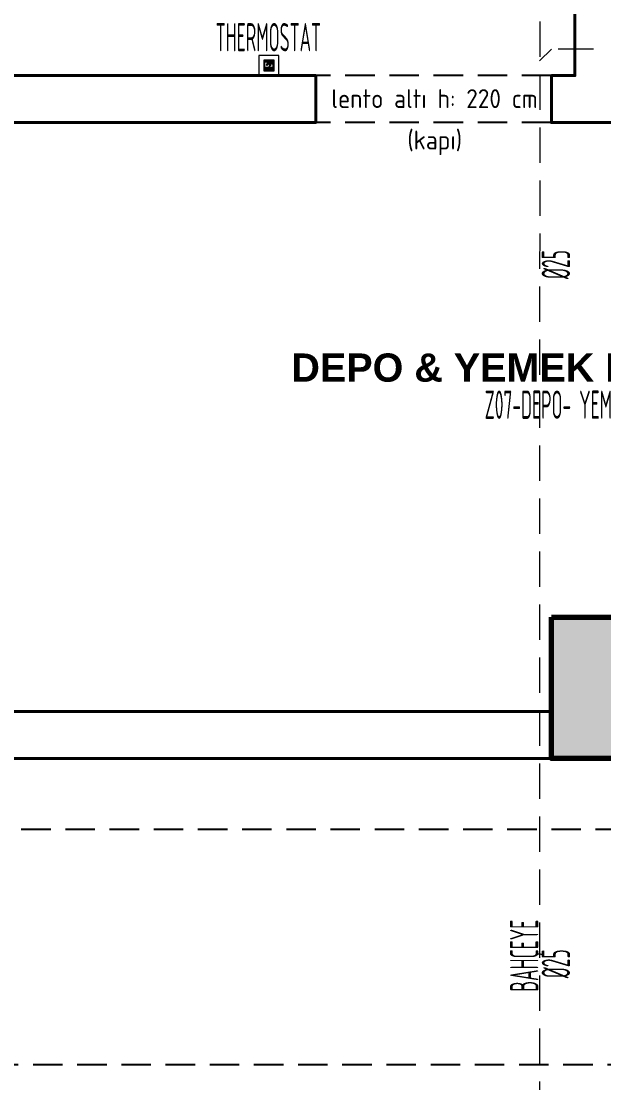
# Model space of a CAD drawing. Header units: centimetres. Extents: x 31 to 22766, y 238 to 3306.
# Drawn here: x 1532 to 1779.2, y 664.4 to 1115.1 of the extents above; entities that cross this region are included whole.
import ezdxf
from ezdxf.xclip import XClip

# ---------------------------------------------------------------- set-up
doc = ezdxf.new("R2010")
doc.units = ezdxf.units.CM
doc.header["$XCLIPFRAME"] = 0
for name, pattern in [('ACAD_ISO07W100', [3, 0, -3]), ('DASHED', [0.75, 0.5, -0.25]), ('HIDDEN', [0.375, 0.25, -0.125]), ('HIDDEN2', [0.1875, 0.125, -0.0625])]:
    doc.linetypes.add(name, pattern=pattern)
for name, color, linetype, lineweight in [('00_BORDA_BETONARME', 5, 'Continuous', 70), ('00_BORDA_DUVAR', 8, 'Continuous', 40), ('00_BORDA_SIVA', 5, 'Continuous', 25), ('00_BORDA_TARAMA', 5, 'Continuous', 9), ('elektr.k anahtar-priz', 4, 'Continuous', 0), ('Elektrik Anahtar Priz.', 4, 'Continuous', 0), ('M-HVAC-VRF DRENAJ HATTI', 6, 'DASHED', 5), ('MAHAL ADI', 8, 'Continuous', 0), ('YAZI1', 8, 'Continuous', 5)]:
    doc.layers.add(name, color=color, linetype=linetype, lineweight=lineweight)
for name, color, linetype in [('izdüşüm', 8, 'ACAD_ISO07W100'), ('M-CİHAZ', 7, 'Continuous'), ('M-ST-YAĞMUR SUYU', 6, 'RAINWATER')]:
    doc.layers.add(name, color=color, linetype=linetype)
doc.styles.add('240402_MXM-MLT-DD-MG-E-108-200-SUPERPOZE$0$Standard', font='geniso.shx')
doc.styles.get("Standard").update_dxf_attribs({"font": 'GENISO.shx'})
doc.styles.add('style1', font='GENISO.shx', dxfattribs={"height": 80})
doc.styles.add('YAZI', font='geniso.shx')
doc.linetypes.add('RAINWATER', pattern='A,6,-0.4,[") )",Standard,S=1,R=0,X=-0.1,Y=-0.5],-1.1', length=7.5)

# ---------------------------------------------------------------- blocks, each defined once
blk = doc.blocks.new('BETONARME PLANI')
at = {"layer": '00_BORDA_TARAMA'}
h = blk.add_hatch(dxfattribs=at)
h.set_pattern_fill('ANSI36', color=256)
h.set_pattern_definition([(45, (25862.2684, -18283.2323), (1.68379802, 6.1739261), [7.9375, -1.5875, 0, -1.5875])])
h.paths.add_polyline_path([(37985.64, 1232.62), (37985.64, 1202.62), (37925.64, 1202.62), (37925.64, 1232.62)])
h.paths.add_polyline_path([(37955.64, 902.62), (37985.64, 902.62), (37985.64, 842.62), (37955.64, 842.62)])
h.paths.add_polyline_path([(37985.64, 1792.62), (37985.64, 1762.62), (37925.64, 1762.62), (37925.64, 1792.62)])
h.paths.add_polyline_path([(37090.64, 842.62), (37130.64, 842.62), (37130.64, 882.62), (37090.64, 882.62)])
h.paths.add_polyline_path([(37985.64, 352.62), (37985.64, 322.62), (37925.64, 322.62), (37925.64, 352.62)])
h.paths.add_polyline_path([(37090.64, 1272.62), (37130.64, 1272.62), (37130.64, 1312.62), (37090.64, 1312.62)])
h.paths.add_polyline_path([(37555.64, 1302.62), (37585.64, 1302.62), (37585.64, 1202.62), (37555.64, 1202.62)])
h.paths.add_polyline_path([(37100.64, 382.62), (37130.64, 382.62), (37130.64, 322.62), (37100.64, 322.62)])
h.paths.add_polyline_path([(37130.64, 1752.62), (37130.64, 1792.62), (37100.64, 1792.62), (37100.64, 1752.62)])
h.paths.add_polyline_path([(37585.64, 352.62), (37585.64, 322.62), (37525.64, 322.62), (37525.64, 352.62)])
h.paths.add_polyline_path([(37585.64, 842.62), (37560.64, 842.62), (37560.64, 992.62), (37585.64, 992.62)])
h.paths.add_polyline_path([(36035.64, 382.62), (36065.64, 382.62), (36065.64, 322.62), (36035.64, 322.62)])
h.paths.add_polyline_path([(36645.64, 1792.62), (36675.64, 1792.62), (36675.64, 1732.62), (36645.64, 1732.62)])
h.paths.add_polyline_path([(35505.64, 382.62), (35535.64, 382.62), (35535.64, 322.62), (35505.64, 322.62)])
h.paths.add_polyline_path([(36065.64, 1792.62), (36065.64, 1767.62), (35915.64, 1767.62), (35915.64, 1792.62)])
h.paths.add_polyline_path([(37585.64, 1792.62), (37585.64, 1762.62), (37525.64, 1762.62), (37525.64, 1792.62)])
h.paths.add_polyline_path([(36645.64, 382.62), (36675.64, 382.62), (36675.64, 322.62), (36645.64, 322.62)])
h.paths.add_polyline_path([(36645.64, 902.62), (36675.64, 902.62), (36675.64, 842.62), (36645.64, 842.62)])
h.paths.add_polyline_path([(36065.64, 1297.62), (36065.64, 1272.62), (35915.64, 1272.62), (35915.64, 1297.62)])
h.paths.add_polyline_path([(35565.64, 1302.62), (35565.64, 1272.62), (35505.64, 1272.62), (35505.64, 1302.62)])
h.paths.add_polyline_path([(36035.64, 902.62), (36065.64, 902.62), (36065.64, 842.62), (36035.64, 842.62)])
h.paths.add_polyline_path([(35505.64, 902.62), (35535.64, 902.62), (35535.64, 842.62), (35505.64, 842.62)])
h.paths.add_polyline_path([(34925.64, 352.62), (34925.64, 322.62), (34865.64, 322.62), (34865.64, 352.62)])
h.paths.add_polyline_path([(34865.64, 992.62), (34890.64, 992.62), (34890.64, 842.62), (34865.64, 842.62)])
h.paths.add_polyline_path([(34925.64, 1792.62), (34925.64, 1762.62), (34865.64, 1762.62), (34865.64, 1792.62)])
h.paths.add_polyline_path([(34925.64, 1302.62), (34925.64, 1272.62), (34865.64, 1272.62), (34865.64, 1302.62)])
h.paths.add_polyline_path([(36645.64, 1332.62), (36675.64, 1332.62), (36675.64, 1272.62), (36645.64, 1272.62)])
h.paths.add_polyline_path([(35505.64, 1762.62), (35505.64, 1792.62), (35565.64, 1792.62), (35565.64, 1762.62)])
at = {"layer": '00_BORDA_BETONARME', "lineweight": 70, "ltscale": 3}
blk.add_lwpolyline([(36035.64, 382.62), (36065.64, 382.62), (36065.64, 322.62), (36035.64, 322.62)], close=True, dxfattribs=at)
blk = doc.blocks.new('DUVAR PLANI')
at = {"layer": '00_BORDA_DUVAR', "lineweight": 40, "extrusion": (1.81127e-16, 0, -1)}
for points in [[(-36065.64, 5842.62), (-36065.64, 5612.62), (-36075.64, 5612.62), (-36075.64, 5592.62), (-36035.64, 5592.62), (-36035.64, 5612.62), (-36045.64, 5612.62), (-36045.64, 5842.62)], [(-36035.64, 5322.62), (-35740.64, 5322.62), (-35740.64, 5342.62), (-35780.64, 5342.62), (-35780.64, 5592.62), (-35505.64, 5592.62), (-35505.64, 5632.62), (-35525.64, 5632.62), (-35525.64, 5612.62)], [(-35525.64, 5612.62), (-35935.64, 5612.62), (-35935.64, 5592.62), (-35800.64, 5592.62), (-35800.64, 5342.62), (-36035.64, 5342.62)]]:
    blk.add_lwpolyline(points, dxfattribs=at)
at = {"layer": '00_BORDA_SIVA', "color": 251, "linetype": 'HIDDEN', "ltscale": 50}
for p, q in [((36035.64, 5612.62), (35935.64, 5612.62)), ((36035.64, 5592.62), (35935.64, 5592.62))]:
    blk.add_line(p, q, dxfattribs=at)
blk.add_blockref('BETONARME PLANI', (0, 5000))
blk = doc.blocks.new('termostat')
at = {"layer": 'elektr.k anahtar-priz', "lineweight": 5}
for p, q in [((42956.65, 2726.3, -297.18), (42956.65, 2726.15, -297.18)), ((42956.68, 2726.11, -297.18), (42956.69, 2726.11, -297.18)), ((42956.71, 2726.15, -297.18), (42956.71, 2726.3, -297.18)), ((42956.74, 2726.34, -297.18), (42956.79, 2726.34, -297.18)), ((42956.82, 2726.3, -297.18), (42956.82, 2726.15, -297.18)), ((42956.85, 2726.11, -297.18), (42956.86, 2726.11, -297.18)), ((42956.88, 2726.15, -297.18), (42956.88, 2726.3, -297.18)), ((42956.91, 2726.34, -297.18), (42956.97, 2726.34, -297.18)), ((42956.99, 2726.3, -297.18), (42956.99, 2726.15, -297.18)), ((42957.02, 2726.11, -297.18), (42957.03, 2726.11, -297.18)), ((42957.05, 2726.15, -297.18), (42957.05, 2726.3, -297.18)), ((42957.08, 2726.34, -297.18), (42957.14, 2726.34, -297.18)), ((42957.16, 2726.3, -297.18), (42957.16, 2726.15, -297.18)), ((42957.19, 2726.11, -297.18), (42957.2, 2726.11, -297.18)), ((42957.23, 2726.15, -297.18), (42957.23, 2726.3, -297.18)), ((42957.25, 2726.34, -297.18), (42957.31, 2726.34, -297.18)), ((42957.33, 2726.3, -297.18), (42957.33, 2726.15, -297.18)), ((42957.36, 2726.11, -297.18), (42957.37, 2726.11, -297.18)), ((42957.4, 2726.15, -297.18), (42957.4, 2726.3, -297.18)), ((42957.42, 2726.34, -297.18), (42957.48, 2726.34, -297.18)), ((42957.5, 2726.3, -297.18), (42957.5, 2726.15, -297.18)), ((42957.53, 2726.11, -297.18), (42957.54, 2726.11, -297.18)), ((42957.57, 2726.15, -297.18), (42957.57, 2726.3, -297.18)), ((42957.59, 2726.34, -297.18), (42957.65, 2726.34, -297.18)), ((42957.68, 2726.3, -297.18), (42957.68, 2726.15, -297.18)), ((42957.7, 2726.11, -297.18), (42957.71, 2726.11, -297.18)), ((42957.74, 2726.15, -297.18), (42957.74, 2726.3, -297.18)), ((42957.76, 2726.34, -297.18), (42957.82, 2726.34, -297.18)), ((42957.85, 2726.3, -297.18), (42957.85, 2726.15, -297.18)), ((42957.87, 2726.11, -297.18), (42957.88, 2726.11, -297.18)), ((42957.91, 2726.15, -297.18), (42957.91, 2726.3, -297.18)), ((42957.93, 2726.34, -297.18), (42957.99, 2726.34, -297.18)), ((42958.02, 2726.3, -297.18), (42958.02, 2726.15, -297.18)), ((42958.04, 2726.11, -297.18), (42958.05, 2726.11, -297.18)), ((42958.08, 2726.15, -297.18), (42958.08, 2726.3, -297.18)), ((42958.11, 2726.34, -297.18), (42958.16, 2726.34, -297.18)), ((42958.19, 2726.3, -297.18), (42958.19, 2726.15, -297.18)), ((42958.21, 2726.11, -297.18), (42958.22, 2726.11, -297.18)), ((42958.25, 2726.15, -297.18), (42958.25, 2726.3, -297.18)), ((42958.28, 2726.34, -297.18), (42958.33, 2726.34, -297.18)), ((42958.36, 2726.3, -297.18), (42958.36, 2726.15, -297.18)), ((42958.39, 2726.11, -297.18), (42958.39, 2726.11, -297.18)), ((42958.42, 2726.15, -297.18), (42958.42, 2726.3, -297.18)), ((42958.45, 2726.34, -297.18), (42958.5, 2726.34, -297.18)), ((42958.53, 2726.3, -297.18), (42958.53, 2726.15, -297.18)), ((42958.56, 2726.11, -297.18), (42958.57, 2726.11, -297.18)), ((42958.59, 2726.15, -297.18), (42958.59, 2726.3, -297.18)), ((42958.62, 2726.34, -297.18), (42958.67, 2726.34, -297.18)), ((42958.7, 2726.3, -297.18), (42958.7, 2726.15, -297.18)), ((42958.73, 2726.11, -297.18), (42958.74, 2726.11, -297.18)), ((42958.76, 2726.15, -297.18), (42958.76, 2726.3, -297.18)), ((42958.79, 2726.34, -297.18), (42958.84, 2726.34, -297.18)), ((42958.87, 2726.3, -297.18), (42958.87, 2726.15, -297.18)), ((42958.9, 2726.11, -297.18), (42958.91, 2726.11, -297.18)), ((42958.93, 2726.15, -297.18), (42958.93, 2726.3, -297.18)), ((42958.96, 2726.34, -297.18), (42959.02, 2726.34, -297.18)), ((42959.04, 2726.3, -297.18), (42959.04, 2726.15, -297.18)), ((42959.07, 2726.11, -297.18), (42959.08, 2726.11, -297.18)), ((42959.1, 2726.15, -297.18), (42959.1, 2726.3, -297.18)), ((42959.13, 2726.34, -297.18), (42959.19, 2726.34, -297.18)), ((42959.21, 2726.3, -297.18), (42959.21, 2726.15, -297.18)), ((42959.24, 2726.11, -297.18), (42959.25, 2726.11, -297.18)), ((42959.27, 2726.15, -297.18), (42959.27, 2726.3, -297.18)), ((42959.3, 2726.34, -297.18), (42959.36, 2726.34, -297.18)), ((42959.38, 2726.3, -297.18), (42959.38, 2726.15, -297.18)), ((42959.41, 2726.11, -297.18), (42959.42, 2726.11, -297.18)), ((42959.45, 2726.15, -297.18), (42959.45, 2726.3, -297.18)), ((42959.47, 2726.34, -297.18), (42959.53, 2726.34, -297.18)), ((42959.55, 2726.3, -297.18), (42959.55, 2726.15, -297.18)), ((42959.58, 2726.11, -297.18), (42959.59, 2726.11, -297.18)), ((42959.62, 2726.15, -297.18), (42959.62, 2726.3, -297.18)), ((42959.64, 2726.34, -297.18), (42959.7, 2726.34, -297.18)), ((42959.73, 2726.3, -297.18), (42959.73, 2726.15, -297.18)), ((42959.75, 2726.11, -297.18), (42959.76, 2726.11, -297.18)), ((42959.79, 2726.15, -297.18), (42959.79, 2726.3, -297.18)), ((42959.81, 2726.34, -297.18), (42959.87, 2726.34, -297.18)), ((42959.9, 2726.3, -297.18), (42959.9, 2726.15, -297.18)), ((42959.92, 2726.11, -297.18), (42959.93, 2726.11, -297.18)), ((42959.96, 2726.15, -297.18), (42959.96, 2726.3, -297.18)), ((42959.98, 2726.34, -297.18), (42960.04, 2726.34, -297.18)), ((42960.07, 2726.3, -297.18), (42960.07, 2726.15, -297.18)), ((42960.09, 2726.11, -297.18), (42960.1, 2726.11, -297.18)), ((42960.13, 2726.15, -297.18), (42960.13, 2726.3, -297.18)), ((42956.65, 2721.88, -297.18), (42956.65, 2722.03, -297.18)), ((42956.68, 2722.07, -297.18), (42956.69, 2722.07, -297.18)), ((42956.71, 2722.03, -297.18), (42956.71, 2721.88, -297.18)), ((42956.74, 2721.84, -297.18), (42956.79, 2721.84, -297.18)), ((42956.82, 2721.88, -297.18), (42956.82, 2722.03, -297.18)), ((42956.85, 2722.07, -297.18), (42956.86, 2722.07, -297.18)), ((42956.88, 2722.03, -297.18), (42956.88, 2721.88, -297.18)), ((42956.91, 2721.84, -297.18), (42956.97, 2721.84, -297.18)), ((42956.99, 2721.88, -297.18), (42956.99, 2722.03, -297.18)), ((42957.02, 2722.07, -297.18), (42957.03, 2722.07, -297.18)), ((42957.05, 2722.03, -297.18), (42957.05, 2721.88, -297.18)), ((42957.08, 2721.84, -297.18), (42957.14, 2721.84, -297.18)), ((42957.16, 2721.88, -297.18), (42957.16, 2722.03, -297.18)), ((42957.19, 2722.07, -297.18), (42957.2, 2722.07, -297.18)), ((42957.23, 2722.03, -297.18), (42957.23, 2721.88, -297.18)), ((42957.25, 2721.84, -297.18), (42957.31, 2721.84, -297.18)), ((42957.33, 2721.88, -297.18), (42957.33, 2722.03, -297.18)), ((42957.36, 2722.07, -297.18), (42957.37, 2722.07, -297.18)), ((42957.4, 2722.03, -297.18), (42957.4, 2721.88, -297.18)), ((42957.42, 2721.84, -297.18), (42957.48, 2721.84, -297.18)), ((42957.5, 2721.88, -297.18), (42957.5, 2722.03, -297.18)), ((42957.53, 2722.07, -297.18), (42957.54, 2722.07, -297.18)), ((42957.57, 2722.03, -297.18), (42957.57, 2721.88, -297.18)), ((42957.59, 2721.84, -297.18), (42957.65, 2721.84, -297.18)), ((42957.68, 2721.88, -297.18), (42957.68, 2722.03, -297.18)), ((42957.7, 2722.07, -297.18), (42957.71, 2722.07, -297.18)), ((42957.74, 2722.03, -297.18), (42957.74, 2721.88, -297.18)), ((42957.76, 2721.84, -297.18), (42957.82, 2721.84, -297.18)), ((42957.85, 2721.88, -297.18), (42957.85, 2722.03, -297.18)), ((42957.87, 2722.07, -297.18), (42957.88, 2722.07, -297.18)), ((42957.91, 2722.03, -297.18), (42957.91, 2721.88, -297.18)), ((42957.93, 2721.84, -297.18), (42957.99, 2721.84, -297.18)), ((42958.02, 2721.88, -297.18), (42958.02, 2722.03, -297.18)), ((42958.04, 2722.07, -297.18), (42958.05, 2722.07, -297.18)), ((42958.08, 2722.03, -297.18), (42958.08, 2721.88, -297.18)), ((42958.11, 2721.84, -297.18), (42958.16, 2721.84, -297.18)), ((42958.19, 2721.88, -297.18), (42958.19, 2722.03, -297.18)), ((42958.21, 2722.07, -297.18), (42958.22, 2722.07, -297.18)), ((42958.25, 2722.03, -297.18), (42958.25, 2721.88, -297.18)), ((42958.28, 2721.84, -297.18), (42958.33, 2721.84, -297.18)), ((42958.36, 2721.88, -297.18), (42958.36, 2722.03, -297.18)), ((42958.39, 2722.07, -297.18), (42958.39, 2722.07, -297.18)), ((42958.42, 2722.03, -297.18), (42958.42, 2721.88, -297.18)), ((42958.45, 2721.84, -297.18), (42958.5, 2721.84, -297.18)), ((42958.53, 2721.88, -297.18), (42958.53, 2722.03, -297.18)), ((42958.56, 2722.07, -297.18), (42958.57, 2722.07, -297.18)), ((42958.59, 2722.03, -297.18), (42958.59, 2721.88, -297.18)), ((42958.62, 2721.84, -297.18), (42958.67, 2721.84, -297.18)), ((42958.7, 2721.88, -297.18), (42958.7, 2722.03, -297.18)), ((42958.73, 2722.07, -297.18), (42958.74, 2722.07, -297.18)), ((42958.76, 2722.03, -297.18), (42958.76, 2721.88, -297.18)), ((42958.79, 2721.84, -297.18), (42958.84, 2721.84, -297.18)), ((42958.87, 2721.88, -297.18), (42958.87, 2722.03, -297.18)), ((42958.9, 2722.07, -297.18), (42958.91, 2722.07, -297.18)), ((42958.93, 2722.03, -297.18), (42958.93, 2721.88, -297.18)), ((42958.96, 2721.84, -297.18), (42959.02, 2721.84, -297.18)), ((42959.04, 2721.88, -297.18), (42959.04, 2722.03, -297.18)), ((42959.07, 2722.07, -297.18), (42959.08, 2722.07, -297.18)), ((42959.1, 2722.03, -297.18), (42959.1, 2721.88, -297.18)), ((42959.13, 2721.84, -297.18), (42959.19, 2721.84, -297.18)), ((42959.21, 2721.88, -297.18), (42959.21, 2722.03, -297.18)), ((42959.24, 2722.07, -297.18), (42959.25, 2722.07, -297.18)), ((42959.27, 2722.03, -297.18), (42959.27, 2721.88, -297.18)), ((42959.3, 2721.84, -297.18), (42959.36, 2721.84, -297.18)), ((42959.38, 2721.88, -297.18), (42959.38, 2722.03, -297.18)), ((42959.41, 2722.07, -297.18), (42959.42, 2722.07, -297.18)), ((42959.45, 2722.03, -297.18), (42959.45, 2721.88, -297.18)), ((42959.47, 2721.84, -297.18), (42959.53, 2721.84, -297.18)), ((42959.55, 2721.88, -297.18), (42959.55, 2722.03, -297.18)), ((42959.58, 2722.07, -297.18), (42959.59, 2722.07, -297.18)), ((42959.62, 2722.03, -297.18), (42959.62, 2721.88, -297.18)), ((42959.64, 2721.84, -297.18), (42959.7, 2721.84, -297.18)), ((42959.73, 2721.88, -297.18), (42959.73, 2722.03, -297.18)), ((42959.75, 2722.07, -297.18), (42959.76, 2722.07, -297.18)), ((42959.79, 2722.03, -297.18), (42959.79, 2721.88, -297.18)), ((42959.81, 2721.84, -297.18), (42959.87, 2721.84, -297.18)), ((42959.9, 2721.88, -297.18), (42959.9, 2722.03, -297.18)), ((42959.92, 2722.07, -297.18), (42959.93, 2722.07, -297.18)), ((42959.96, 2722.03, -297.18), (42959.96, 2721.88, -297.18)), ((42959.98, 2721.84, -297.18), (42960.04, 2721.84, -297.18)), ((42960.07, 2721.88, -297.18), (42960.07, 2722.03, -297.18)), ((42960.09, 2722.07, -297.18), (42960.1, 2722.07, -297.18)), ((42960.13, 2722.03, -297.18), (42960.13, 2721.88, -297.18))]:
    blk.add_line(p, q, dxfattribs=at)
at = {"layer": 'elektr.k anahtar-priz', "color": 6, "lineweight": 5}
for points in [[(42954.14, 2719.84), (42962.64, 2719.84), (42962.64, 2728.34), (42954.14, 2728.34)], [(42956.14, 2721.84), (42960.64, 2721.84), (42960.64, 2726.34), (42956.14, 2726.34)]]:
    blk.add_lwpolyline(points, close=True, dxfattribs=at)
at = {"layer": 'elektr.k anahtar-priz', "lineweight": 5}
for points in [[(42956.33, 2722.99), (42960.42, 2722.99), (42960.42, 2725.9), (42956.33, 2725.9)], [(42956.5, 2723.36), (42960.23, 2723.36), (42960.23, 2725.5), (42956.5, 2725.5)], [(42957.4, 2724.34), (42957.47, 2724.65), (42957.43, 2724.73), (42957.34, 2724.65), (42957.27, 2724.34), (42957.34, 2724.28)], [(42957.35, 2724.26), (42957.39, 2724.19), (42957.72, 2724.19), (42957.8, 2724.27), (42957.75, 2724.32), (42957.41, 2724.32)], [(42957.44, 2724.75), (42957.48, 2724.67), (42957.81, 2724.67), (42957.89, 2724.75), (42957.84, 2724.8), (42957.5, 2724.8)], [(42957.53, 2725.23), (42957.57, 2725.16), (42957.9, 2725.16), (42957.99, 2725.23), (42957.93, 2725.28), (42957.6, 2725.28)], [(42957.99, 2724.83), (42958.06, 2725.14), (42958.02, 2725.21), (42957.93, 2725.13), (42957.86, 2724.82), (42957.92, 2724.77)], [(42958.21, 2724.83), (42958.27, 2725.14), (42958.23, 2725.21), (42958.14, 2725.13), (42958.08, 2724.82), (42958.14, 2724.77)], [(42958.58, 2724.34), (42958.64, 2724.65), (42958.6, 2724.73), (42958.51, 2724.65), (42958.45, 2724.34), (42958.51, 2724.28)], [(42958.68, 2724.83), (42958.75, 2725.14), (42958.71, 2725.21), (42958.62, 2725.13), (42958.55, 2724.82), (42958.62, 2724.77)], [(42958.83, 2724.34), (42958.9, 2724.65), (42958.86, 2724.73), (42958.77, 2724.65), (42958.7, 2724.34), (42958.77, 2724.28)], [(42958.78, 2724.26), (42958.82, 2724.19), (42959.15, 2724.19), (42959.23, 2724.27), (42959.17, 2724.32), (42958.84, 2724.32)], [(42958.93, 2724.83), (42958.99, 2725.14), (42958.95, 2725.21), (42958.86, 2725.13), (42958.8, 2724.82), (42958.86, 2724.77)], [(42958.96, 2725.23), (42959, 2725.16), (42959.33, 2725.16), (42959.42, 2725.23), (42959.36, 2725.28), (42959.02, 2725.28)], [(42959.31, 2724.34), (42959.37, 2724.65), (42959.33, 2724.73), (42959.24, 2724.65), (42959.18, 2724.34), (42959.24, 2724.28)], [(42959.42, 2724.83), (42959.49, 2725.14), (42959.44, 2725.21), (42959.36, 2725.13), (42959.29, 2724.82), (42959.35, 2724.77)], [(42959.8, 2724.91), (42959.83, 2725.03), (42959.81, 2725.06), (42959.78, 2725.03), (42959.75, 2724.91), (42959.78, 2724.89)], [(42959.79, 2724.87), (42959.8, 2724.84), (42959.95, 2724.84), (42959.98, 2724.87), (42959.96, 2724.89), (42959.81, 2724.89)], [(42959.85, 2725.11), (42959.87, 2725.22), (42959.86, 2725.25), (42959.82, 2725.22), (42959.8, 2725.1), (42959.82, 2725.08)], [(42959.86, 2725.27), (42959.88, 2725.24), (42960.02, 2725.24), (42960.06, 2725.27), (42960.03, 2725.29), (42959.89, 2725.29)]]:
    blk.add_lwpolyline(points, close=True, dxfattribs=at)
for points in [[(42957.85, 2722.57), (42957.7, 2722.57), (42957.86, 2722.45)], [(42957.94, 2722.57), (42958.08, 2722.57), (42957.92, 2722.45)], [(42958.81, 2722.46), (42958.67, 2722.46), (42958.83, 2722.58)], [(42958.9, 2722.46), (42959.05, 2722.46), (42958.89, 2722.58)]]:
    blk.add_lwpolyline(points, dxfattribs=at)
at = {"layer": 'elektr.k anahtar-priz', "lineweight": 5, "elevation": -297.18}
blk.add_lwpolyline([(42958.15, 2724.75), (42958.19, 2724.67), (42958.52, 2724.67), (42958.6, 2724.75), (42958.54, 2724.8), (42958.21, 2724.8)], close=True, dxfattribs=at)
at = {"layer": 'elektr.k anahtar-priz', "lineweight": 5, "extrusion": (0, 0, -1)}
for centre in [(-42956.92, 2722.52, 297.18), (-42957.89, 2722.52, 297.18), (-42958.86, 2722.52, 297.18), (-42959.83, 2722.52, 297.18)]:
    blk.add_circle(centre, 0.347, dxfattribs=at)
at = {"layer": 'elektr.k anahtar-priz', "lineweight": 5}
for centre, radius in [((42956.92, 2722.52, -297.18), 0.106), ((42958.64, 2724.24, -297.18), 0.0352), ((42959.7, 2725.23, -297.18), 0.0522)]:
    blk.add_circle(centre, radius, dxfattribs=at)
at = {"layer": 'elektr.k anahtar-priz', "lineweight": 5, "extrusion": (0, 0, -1)}
for centre, radius, start, end in [((-42957.64, 2722.59, 297.18), 0.03, 307.2092, 90), ((-42957.85, 2722.43, 297.18), 0.025, 180, 307.2092), ((-42957.85, 2722.6, 297.18), 0.025, 90, 180), ((-42957.85, 2722.6, 297.18), 0.025, 180, 270), ((-42957.85, 2722.43, 297.18), 0.025, 127.2092, 180), ((-42958.9, 2722.6, 297.18), 0.025, 0, 127.2092), ((-42958.9, 2722.6, 297.18), 0.025, 307.2092, 0), ((-42958.9, 2722.43, 297.18), 0.025, 0, 90), ((-42958.9, 2722.43, 297.18), 0.025, 270, 0), ((-42959.11, 2722.44, 297.18), 0.03, 127.2092, 270), ((-42959.64, 2722.47, 297.18), 0.025, 346.8608, 90), ((-42959.64, 2722.47, 297.18), 0.025, 90, 166.8608), ((-42959.78, 2722.32, 297.18), 0.025, 180, 283.1392), ((-42959.78, 2722.32, 297.18), 0.025, 103.1392, 180), ((-42959.87, 2722.71, 297.18), 0.025, 0, 103.1392), ((-42959.87, 2722.71, 297.18), 0.025, 283.1392, 0), ((-42959.87, 2722.32, 297.18), 0.025, 0, 76.8608), ((-42959.87, 2722.32, 297.18), 0.025, 256.8608, 0), ((-42960.02, 2722.56, 297.18), 0.025, 270, 346.8608), ((-42960.02, 2722.47, 297.18), 0.025, 13.1392, 90), ((-42960.02, 2722.56, 297.18), 0.025, 166.8608, 270), ((-42960.02, 2722.47, 297.18), 0.025, 90, 193.1392)]:
    blk.add_arc(centre, radius, start, end, dxfattribs=at)
at = {"layer": 'elektr.k anahtar-priz', "lineweight": 5}
for centre, radius, start, end in [((42957.94, 2722.6, -297.18), 0.025, 90, 180), ((42957.94, 2722.6, -297.18), 0.025, 180, 270), ((42957.94, 2722.43, -297.18), 0.025, 127.2092, 180), ((42957.94, 2722.43, -297.18), 0.025, 180, 307.2092), ((42958.14, 2722.59, -297.18), 0.03, 307.2092, 90), ((42958.61, 2722.44, -297.18), 0.03, 127.2092, 270), ((42958.81, 2722.6, -297.18), 0.025, 0, 127.2092), ((42958.81, 2722.43, -297.18), 0.025, 0, 90), ((42958.81, 2722.43, -297.18), 0.025, 270, 0), ((42958.81, 2722.6, -297.18), 0.025, 307.2092, 0), ((42959.64, 2722.56, -297.18), 0.025, 166.8608, 270), ((42959.64, 2722.56, -297.18), 0.025, 270, 346.8608), ((42959.78, 2722.71, -297.18), 0.025, 0, 103.1392), ((42959.78, 2722.71, -297.18), 0.025, 283.1392, 0)]:
    blk.add_arc(centre, radius, start, end, dxfattribs=at)
for points, weights in [([(42956.62, 2726.34, -297.18), (42956.65, 2726.34, -297.18), (42956.65, 2726.3, -297.18)], [1, 0.707106781187, 1]), ([(42956.65, 2726.15, -297.18), (42956.65, 2726.11, -297.18), (42956.68, 2726.11, -297.18)], [1, 0.707106781187, 1]), ([(42956.69, 2726.11, -297.18), (42956.71, 2726.11, -297.18), (42956.71, 2726.15, -297.18)], [1, 0.707106781187, 1]), ([(42956.71, 2726.3, -297.18), (42956.71, 2726.34, -297.18), (42956.74, 2726.34, -297.18)], [1, 0.707106781187, 1]), ([(42956.79, 2726.34, -297.18), (42956.82, 2726.34, -297.18), (42956.82, 2726.3, -297.18)], [1, 0.707106781187, 1]), ([(42956.82, 2726.15, -297.18), (42956.82, 2726.11, -297.18), (42956.85, 2726.11, -297.18)], [1, 0.707106781187, 1]), ([(42956.86, 2726.11, -297.18), (42956.88, 2726.11, -297.18), (42956.88, 2726.15, -297.18)], [1, 0.707106781187, 1]), ([(42956.88, 2726.3, -297.18), (42956.88, 2726.34, -297.18), (42956.91, 2726.34, -297.18)], [1, 0.707106781187, 1]), ([(42956.97, 2726.34, -297.18), (42956.99, 2726.34, -297.18), (42956.99, 2726.3, -297.18)], [1, 0.707106781187, 1]), ([(42956.99, 2726.15, -297.18), (42956.99, 2726.11, -297.18), (42957.02, 2726.11, -297.18)], [1, 0.707106781187, 1]), ([(42957.03, 2726.11, -297.18), (42957.05, 2726.11, -297.18), (42957.05, 2726.15, -297.18)], [1, 0.707106781187, 1]), ([(42957.05, 2726.3, -297.18), (42957.05, 2726.34, -297.18), (42957.08, 2726.34, -297.18)], [1, 0.707106781187, 1]), ([(42957.14, 2726.34, -297.18), (42957.16, 2726.34, -297.18), (42957.16, 2726.3, -297.18)], [1, 0.707106781187, 1]), ([(42957.16, 2726.15, -297.18), (42957.16, 2726.11, -297.18), (42957.19, 2726.11, -297.18)], [1, 0.707106781187, 1]), ([(42957.2, 2726.11, -297.18), (42957.23, 2726.11, -297.18), (42957.23, 2726.15, -297.18)], [1, 0.707106781187, 1]), ([(42957.23, 2726.3, -297.18), (42957.23, 2726.34, -297.18), (42957.25, 2726.34, -297.18)], [1, 0.707106781187, 1]), ([(42957.31, 2726.34, -297.18), (42957.33, 2726.34, -297.18), (42957.33, 2726.3, -297.18)], [1, 0.707106781187, 1]), ([(42957.33, 2726.15, -297.18), (42957.33, 2726.11, -297.18), (42957.36, 2726.11, -297.18)], [1, 0.707106781187, 1]), ([(42957.37, 2726.11, -297.18), (42957.4, 2726.11, -297.18), (42957.4, 2726.15, -297.18)], [1, 0.707106781187, 1]), ([(42957.4, 2726.3, -297.18), (42957.4, 2726.34, -297.18), (42957.42, 2726.34, -297.18)], [1, 0.707106781187, 1]), ([(42957.48, 2726.34, -297.18), (42957.5, 2726.34, -297.18), (42957.5, 2726.3, -297.18)], [1, 0.707106781187, 1]), ([(42957.5, 2726.15, -297.18), (42957.5, 2726.11, -297.18), (42957.53, 2726.11, -297.18)], [1, 0.707106781187, 1]), ([(42957.54, 2726.11, -297.18), (42957.57, 2726.11, -297.18), (42957.57, 2726.15, -297.18)], [1, 0.707106781187, 1]), ([(42957.57, 2726.3, -297.18), (42957.57, 2726.34, -297.18), (42957.59, 2726.34, -297.18)], [1, 0.707106781187, 1]), ([(42957.65, 2726.34, -297.18), (42957.68, 2726.34, -297.18), (42957.68, 2726.3, -297.18)], [1, 0.707106781187, 1]), ([(42957.68, 2726.15, -297.18), (42957.68, 2726.11, -297.18), (42957.7, 2726.11, -297.18)], [1, 0.707106781187, 1]), ([(42957.71, 2726.11, -297.18), (42957.74, 2726.11, -297.18), (42957.74, 2726.15, -297.18)], [1, 0.707106781187, 1]), ([(42957.74, 2726.3, -297.18), (42957.74, 2726.34, -297.18), (42957.76, 2726.34, -297.18)], [1, 0.707106781187, 1]), ([(42957.82, 2726.34, -297.18), (42957.85, 2726.34, -297.18), (42957.85, 2726.3, -297.18)], [1, 0.707106781187, 1]), ([(42957.85, 2726.15, -297.18), (42957.85, 2726.11, -297.18), (42957.87, 2726.11, -297.18)], [1, 0.707106781187, 1]), ([(42957.88, 2726.11, -297.18), (42957.91, 2726.11, -297.18), (42957.91, 2726.15, -297.18)], [1, 0.707106781187, 1]), ([(42957.91, 2726.3, -297.18), (42957.91, 2726.34, -297.18), (42957.93, 2726.34, -297.18)], [1, 0.707106781187, 1]), ([(42957.99, 2726.34, -297.18), (42958.02, 2726.34, -297.18), (42958.02, 2726.3, -297.18)], [1, 0.707106781187, 1]), ([(42958.02, 2726.15, -297.18), (42958.02, 2726.11, -297.18), (42958.04, 2726.11, -297.18)], [1, 0.707106781187, 1]), ([(42958.05, 2726.11, -297.18), (42958.08, 2726.11, -297.18), (42958.08, 2726.15, -297.18)], [1, 0.707106781187, 1]), ([(42958.08, 2726.3, -297.18), (42958.08, 2726.34, -297.18), (42958.11, 2726.34, -297.18)], [1, 0.707106781187, 1]), ([(42958.16, 2726.34, -297.18), (42958.19, 2726.34, -297.18), (42958.19, 2726.3, -297.18)], [1, 0.707106781187, 1]), ([(42958.19, 2726.15, -297.18), (42958.19, 2726.11, -297.18), (42958.21, 2726.11, -297.18)], [1, 0.707106781187, 1]), ([(42958.22, 2726.11, -297.18), (42958.25, 2726.11, -297.18), (42958.25, 2726.15, -297.18)], [1, 0.707106781187, 1]), ([(42958.25, 2726.3, -297.18), (42958.25, 2726.34, -297.18), (42958.28, 2726.34, -297.18)], [1, 0.707106781187, 1]), ([(42958.33, 2726.34, -297.18), (42958.36, 2726.34, -297.18), (42958.36, 2726.3, -297.18)], [1, 0.707106781187, 1]), ([(42958.36, 2726.15, -297.18), (42958.36, 2726.11, -297.18), (42958.39, 2726.11, -297.18)], [1, 0.707106781187, 1]), ([(42958.39, 2726.11, -297.18), (42958.42, 2726.11, -297.18), (42958.42, 2726.15, -297.18)], [1, 0.707106781187, 1]), ([(42958.42, 2726.3, -297.18), (42958.42, 2726.34, -297.18), (42958.45, 2726.34, -297.18)], [1, 0.707106781187, 1]), ([(42958.5, 2726.34, -297.18), (42958.53, 2726.34, -297.18), (42958.53, 2726.3, -297.18)], [1, 0.707106781187, 1]), ([(42958.53, 2726.15, -297.18), (42958.53, 2726.11, -297.18), (42958.56, 2726.11, -297.18)], [1, 0.707106781187, 1]), ([(42958.57, 2726.11, -297.18), (42958.59, 2726.11, -297.18), (42958.59, 2726.15, -297.18)], [1, 0.707106781187, 1]), ([(42958.59, 2726.3, -297.18), (42958.59, 2726.34, -297.18), (42958.62, 2726.34, -297.18)], [1, 0.707106781187, 1]), ([(42958.67, 2726.34, -297.18), (42958.7, 2726.34, -297.18), (42958.7, 2726.3, -297.18)], [1, 0.707106781187, 1]), ([(42958.7, 2726.15, -297.18), (42958.7, 2726.11, -297.18), (42958.73, 2726.11, -297.18)], [1, 0.707106781187, 1]), ([(42958.74, 2726.11, -297.18), (42958.76, 2726.11, -297.18), (42958.76, 2726.15, -297.18)], [1, 0.707106781187, 1]), ([(42958.76, 2726.3, -297.18), (42958.76, 2726.34, -297.18), (42958.79, 2726.34, -297.18)], [1, 0.707106781187, 1]), ([(42958.84, 2726.34, -297.18), (42958.87, 2726.34, -297.18), (42958.87, 2726.3, -297.18)], [1, 0.707106781187, 1]), ([(42958.87, 2726.15, -297.18), (42958.87, 2726.11, -297.18), (42958.9, 2726.11, -297.18)], [1, 0.707106781187, 1]), ([(42958.91, 2726.11, -297.18), (42958.93, 2726.11, -297.18), (42958.93, 2726.15, -297.18)], [1, 0.707106781187, 1]), ([(42958.93, 2726.3, -297.18), (42958.93, 2726.34, -297.18), (42958.96, 2726.34, -297.18)], [1, 0.707106781187, 1]), ([(42959.02, 2726.34, -297.18), (42959.04, 2726.34, -297.18), (42959.04, 2726.3, -297.18)], [1, 0.707106781187, 1]), ([(42959.04, 2726.15, -297.18), (42959.04, 2726.11, -297.18), (42959.07, 2726.11, -297.18)], [1, 0.707106781187, 1]), ([(42959.08, 2726.11, -297.18), (42959.1, 2726.11, -297.18), (42959.1, 2726.15, -297.18)], [1, 0.707106781187, 1]), ([(42959.1, 2726.3, -297.18), (42959.1, 2726.34, -297.18), (42959.13, 2726.34, -297.18)], [1, 0.707106781187, 1]), ([(42959.19, 2726.34, -297.18), (42959.21, 2726.34, -297.18), (42959.21, 2726.3, -297.18)], [1, 0.707106781187, 1]), ([(42959.21, 2726.15, -297.18), (42959.21, 2726.11, -297.18), (42959.24, 2726.11, -297.18)], [1, 0.707106781187, 1]), ([(42959.25, 2726.11, -297.18), (42959.27, 2726.11, -297.18), (42959.27, 2726.15, -297.18)], [1, 0.707106781187, 1]), ([(42959.27, 2726.3, -297.18), (42959.27, 2726.34, -297.18), (42959.3, 2726.34, -297.18)], [1, 0.707106781187, 1]), ([(42959.36, 2726.34, -297.18), (42959.38, 2726.34, -297.18), (42959.38, 2726.3, -297.18)], [1, 0.707106781187, 1]), ([(42959.38, 2726.15, -297.18), (42959.38, 2726.11, -297.18), (42959.41, 2726.11, -297.18)], [1, 0.707106781187, 1]), ([(42959.42, 2726.11, -297.18), (42959.45, 2726.11, -297.18), (42959.45, 2726.15, -297.18)], [1, 0.707106781187, 1]), ([(42959.45, 2726.3, -297.18), (42959.45, 2726.34, -297.18), (42959.47, 2726.34, -297.18)], [1, 0.707106781187, 1]), ([(42959.53, 2726.34, -297.18), (42959.55, 2726.34, -297.18), (42959.55, 2726.3, -297.18)], [1, 0.707106781187, 1]), ([(42959.55, 2726.15, -297.18), (42959.55, 2726.11, -297.18), (42959.58, 2726.11, -297.18)], [1, 0.707106781187, 1]), ([(42959.59, 2726.11, -297.18), (42959.62, 2726.11, -297.18), (42959.62, 2726.15, -297.18)], [1, 0.707106781187, 1]), ([(42959.78, 2722.73, -297.18), (42959.64, 2722.7, -297.18), (42959.61, 2722.57, -297.18)], [0.95585009238, 0.811834736215, 0.955850092381]), ([(42959.78, 2722.3, -297.18), (42959.64, 2722.33, -297.18), (42959.61, 2722.47, -297.18)], [0.95585009238, 0.811834736215, 0.95585009238]), ([(42959.62, 2726.3, -297.18), (42959.62, 2726.34, -297.18), (42959.64, 2726.34, -297.18)], [1, 0.707106781187, 1]), ([(42959.66, 2722.56, -297.18), (42959.69, 2722.66, -297.18), (42959.79, 2722.69, -297.18)], [0.964741615238, 0.819386597298, 0.964741615237]), ([(42959.66, 2722.48, -297.18), (42959.69, 2722.37, -297.18), (42959.79, 2722.35, -297.18)], [0.964741615238, 0.819386597297, 0.964741615238]), ([(42959.7, 2726.34, -297.18), (42959.73, 2726.34, -297.18), (42959.73, 2726.3, -297.18)], [1, 0.707106781187, 1]), ([(42959.73, 2726.15, -297.18), (42959.73, 2726.11, -297.18), (42959.75, 2726.11, -297.18)], [1, 0.707106781187, 1]), ([(42959.76, 2726.11, -297.18), (42959.79, 2726.11, -297.18), (42959.79, 2726.15, -297.18)], [1, 0.707106781187, 1]), ([(42959.79, 2726.3, -297.18), (42959.79, 2726.34, -297.18), (42959.81, 2726.34, -297.18)], [1, 0.707106781187, 1]), ([(42959.87, 2726.34, -297.18), (42959.9, 2726.34, -297.18), (42959.9, 2726.3, -297.18)], [1, 0.707106781187, 1]), ([(42960, 2722.56, -297.18), (42959.97, 2722.66, -297.18), (42959.87, 2722.69, -297.18)], [0.964741615238, 0.819386597298, 0.964741615237]), ([(42959.87, 2722.35, -297.18), (42959.97, 2722.37, -297.18), (42960, 2722.48, -297.18)], [0.964741615238, 0.819386597297, 0.964741615237]), ([(42959.88, 2722.73, -297.18), (42960.01, 2722.7, -297.18), (42960.05, 2722.57, -297.18)], [0.95585009238, 0.811834736215, 0.955850092381]), ([(42960.05, 2722.47, -297.18), (42960.01, 2722.33, -297.18), (42959.88, 2722.3, -297.18)], [0.95585009238, 0.811834736215, 0.955850092381]), ([(42959.9, 2726.15, -297.18), (42959.9, 2726.11, -297.18), (42959.92, 2726.11, -297.18)], [1, 0.707106781187, 1]), ([(42959.93, 2726.11, -297.18), (42959.96, 2726.11, -297.18), (42959.96, 2726.15, -297.18)], [1, 0.707106781187, 1]), ([(42959.96, 2726.3, -297.18), (42959.96, 2726.34, -297.18), (42959.98, 2726.34, -297.18)], [1, 0.707106781187, 1]), ([(42960.04, 2726.34, -297.18), (42960.07, 2726.34, -297.18), (42960.07, 2726.3, -297.18)], [1, 0.707106781187, 1]), ([(42960.07, 2726.15, -297.18), (42960.07, 2726.11, -297.18), (42960.09, 2726.11, -297.18)], [1, 0.707106781187, 1]), ([(42960.1, 2726.11, -297.18), (42960.13, 2726.11, -297.18), (42960.13, 2726.15, -297.18)], [1, 0.707106781187, 1]), ([(42960.13, 2726.3, -297.18), (42960.13, 2726.34, -297.18), (42960.16, 2726.34, -297.18)], [1, 0.707106781187, 1]), ([(42956.62, 2721.84, -297.18), (42956.65, 2721.84, -297.18), (42956.65, 2721.88, -297.18)], [1, 0.707106781187, 1]), ([(42956.65, 2722.03, -297.18), (42956.65, 2722.07, -297.18), (42956.68, 2722.07, -297.18)], [1, 0.707106781187, 1]), ([(42956.69, 2722.07, -297.18), (42956.71, 2722.07, -297.18), (42956.71, 2722.03, -297.18)], [1, 0.707106781187, 1]), ([(42956.71, 2721.88, -297.18), (42956.71, 2721.84, -297.18), (42956.74, 2721.84, -297.18)], [1, 0.707106781187, 1]), ([(42956.79, 2721.84, -297.18), (42956.82, 2721.84, -297.18), (42956.82, 2721.88, -297.18)], [1, 0.707106781187, 1]), ([(42956.82, 2722.03, -297.18), (42956.82, 2722.07, -297.18), (42956.85, 2722.07, -297.18)], [1, 0.707106781187, 1]), ([(42956.86, 2722.07, -297.18), (42956.88, 2722.07, -297.18), (42956.88, 2722.03, -297.18)], [1, 0.707106781187, 1]), ([(42956.88, 2721.88, -297.18), (42956.88, 2721.84, -297.18), (42956.91, 2721.84, -297.18)], [1, 0.707106781187, 1]), ([(42956.97, 2721.84, -297.18), (42956.99, 2721.84, -297.18), (42956.99, 2721.88, -297.18)], [1, 0.707106781187, 1]), ([(42956.99, 2722.03, -297.18), (42956.99, 2722.07, -297.18), (42957.02, 2722.07, -297.18)], [1, 0.707106781187, 1]), ([(42957.03, 2722.07, -297.18), (42957.05, 2722.07, -297.18), (42957.05, 2722.03, -297.18)], [1, 0.707106781187, 1]), ([(42957.05, 2721.88, -297.18), (42957.05, 2721.84, -297.18), (42957.08, 2721.84, -297.18)], [1, 0.707106781187, 1]), ([(42957.14, 2721.84, -297.18), (42957.16, 2721.84, -297.18), (42957.16, 2721.88, -297.18)], [1, 0.707106781187, 1]), ([(42957.16, 2722.03, -297.18), (42957.16, 2722.07, -297.18), (42957.19, 2722.07, -297.18)], [1, 0.707106781187, 1]), ([(42957.2, 2722.07, -297.18), (42957.23, 2722.07, -297.18), (42957.23, 2722.03, -297.18)], [1, 0.707106781187, 1]), ([(42957.23, 2721.88, -297.18), (42957.23, 2721.84, -297.18), (42957.25, 2721.84, -297.18)], [1, 0.707106781187, 1]), ([(42957.31, 2721.84, -297.18), (42957.33, 2721.84, -297.18), (42957.33, 2721.88, -297.18)], [1, 0.707106781187, 1]), ([(42957.33, 2722.03, -297.18), (42957.33, 2722.07, -297.18), (42957.36, 2722.07, -297.18)], [1, 0.707106781187, 1]), ([(42957.37, 2722.07, -297.18), (42957.4, 2722.07, -297.18), (42957.4, 2722.03, -297.18)], [1, 0.707106781187, 1]), ([(42957.4, 2721.88, -297.18), (42957.4, 2721.84, -297.18), (42957.42, 2721.84, -297.18)], [1, 0.707106781187, 1]), ([(42957.48, 2721.84, -297.18), (42957.5, 2721.84, -297.18), (42957.5, 2721.88, -297.18)], [1, 0.707106781187, 1]), ([(42957.5, 2722.03, -297.18), (42957.5, 2722.07, -297.18), (42957.53, 2722.07, -297.18)], [1, 0.707106781187, 1]), ([(42957.54, 2722.07, -297.18), (42957.57, 2722.07, -297.18), (42957.57, 2722.03, -297.18)], [1, 0.707106781187, 1]), ([(42957.57, 2721.88, -297.18), (42957.57, 2721.84, -297.18), (42957.59, 2721.84, -297.18)], [1, 0.707106781187, 1]), ([(42957.65, 2721.84, -297.18), (42957.68, 2721.84, -297.18), (42957.68, 2721.88, -297.18)], [1, 0.707106781187, 1]), ([(42957.68, 2722.03, -297.18), (42957.68, 2722.07, -297.18), (42957.7, 2722.07, -297.18)], [1, 0.707106781187, 1]), ([(42957.71, 2722.07, -297.18), (42957.74, 2722.07, -297.18), (42957.74, 2722.03, -297.18)], [1, 0.707106781187, 1]), ([(42957.74, 2721.88, -297.18), (42957.74, 2721.84, -297.18), (42957.76, 2721.84, -297.18)], [1, 0.707106781187, 1]), ([(42957.82, 2721.84, -297.18), (42957.85, 2721.84, -297.18), (42957.85, 2721.88, -297.18)], [1, 0.707106781187, 1]), ([(42957.85, 2722.03, -297.18), (42957.85, 2722.07, -297.18), (42957.87, 2722.07, -297.18)], [1, 0.707106781187, 1]), ([(42957.88, 2722.07, -297.18), (42957.91, 2722.07, -297.18), (42957.91, 2722.03, -297.18)], [1, 0.707106781187, 1]), ([(42957.91, 2721.88, -297.18), (42957.91, 2721.84, -297.18), (42957.93, 2721.84, -297.18)], [1, 0.707106781187, 1]), ([(42957.99, 2721.84, -297.18), (42958.02, 2721.84, -297.18), (42958.02, 2721.88, -297.18)], [1, 0.707106781187, 1]), ([(42958.02, 2722.03, -297.18), (42958.02, 2722.07, -297.18), (42958.04, 2722.07, -297.18)], [1, 0.707106781187, 1]), ([(42958.05, 2722.07, -297.18), (42958.08, 2722.07, -297.18), (42958.08, 2722.03, -297.18)], [1, 0.707106781187, 1]), ([(42958.08, 2721.88, -297.18), (42958.08, 2721.84, -297.18), (42958.11, 2721.84, -297.18)], [1, 0.707106781187, 1]), ([(42958.16, 2721.84, -297.18), (42958.19, 2721.84, -297.18), (42958.19, 2721.88, -297.18)], [1, 0.707106781187, 1]), ([(42958.19, 2722.03, -297.18), (42958.19, 2722.07, -297.18), (42958.21, 2722.07, -297.18)], [1, 0.707106781187, 1]), ([(42958.22, 2722.07, -297.18), (42958.25, 2722.07, -297.18), (42958.25, 2722.03, -297.18)], [1, 0.707106781187, 1]), ([(42958.25, 2721.88, -297.18), (42958.25, 2721.84, -297.18), (42958.28, 2721.84, -297.18)], [1, 0.707106781187, 1]), ([(42958.33, 2721.84, -297.18), (42958.36, 2721.84, -297.18), (42958.36, 2721.88, -297.18)], [1, 0.707106781187, 1]), ([(42958.36, 2722.03, -297.18), (42958.36, 2722.07, -297.18), (42958.39, 2722.07, -297.18)], [1, 0.707106781187, 1]), ([(42958.39, 2722.07, -297.18), (42958.42, 2722.07, -297.18), (42958.42, 2722.03, -297.18)], [1, 0.707106781187, 1]), ([(42958.42, 2721.88, -297.18), (42958.42, 2721.84, -297.18), (42958.45, 2721.84, -297.18)], [1, 0.707106781187, 1]), ([(42958.5, 2721.84, -297.18), (42958.53, 2721.84, -297.18), (42958.53, 2721.88, -297.18)], [1, 0.707106781187, 1]), ([(42958.53, 2722.03, -297.18), (42958.53, 2722.07, -297.18), (42958.56, 2722.07, -297.18)], [1, 0.707106781187, 1]), ([(42958.57, 2722.07, -297.18), (42958.59, 2722.07, -297.18), (42958.59, 2722.03, -297.18)], [1, 0.707106781187, 1]), ([(42958.59, 2721.88, -297.18), (42958.59, 2721.84, -297.18), (42958.62, 2721.84, -297.18)], [1, 0.707106781187, 1]), ([(42958.67, 2721.84, -297.18), (42958.7, 2721.84, -297.18), (42958.7, 2721.88, -297.18)], [1, 0.707106781187, 1]), ([(42958.7, 2722.03, -297.18), (42958.7, 2722.07, -297.18), (42958.73, 2722.07, -297.18)], [1, 0.707106781187, 1]), ([(42958.74, 2722.07, -297.18), (42958.76, 2722.07, -297.18), (42958.76, 2722.03, -297.18)], [1, 0.707106781187, 1]), ([(42958.76, 2721.88, -297.18), (42958.76, 2721.84, -297.18), (42958.79, 2721.84, -297.18)], [1, 0.707106781187, 1]), ([(42958.84, 2721.84, -297.18), (42958.87, 2721.84, -297.18), (42958.87, 2721.88, -297.18)], [1, 0.707106781187, 1]), ([(42958.87, 2722.03, -297.18), (42958.87, 2722.07, -297.18), (42958.9, 2722.07, -297.18)], [1, 0.707106781187, 1]), ([(42958.91, 2722.07, -297.18), (42958.93, 2722.07, -297.18), (42958.93, 2722.03, -297.18)], [1, 0.707106781187, 1]), ([(42958.93, 2721.88, -297.18), (42958.93, 2721.84, -297.18), (42958.96, 2721.84, -297.18)], [1, 0.707106781187, 1]), ([(42959.02, 2721.84, -297.18), (42959.04, 2721.84, -297.18), (42959.04, 2721.88, -297.18)], [1, 0.707106781187, 1]), ([(42959.04, 2722.03, -297.18), (42959.04, 2722.07, -297.18), (42959.07, 2722.07, -297.18)], [1, 0.707106781187, 1]), ([(42959.08, 2722.07, -297.18), (42959.1, 2722.07, -297.18), (42959.1, 2722.03, -297.18)], [1, 0.707106781187, 1]), ([(42959.1, 2721.88, -297.18), (42959.1, 2721.84, -297.18), (42959.13, 2721.84, -297.18)], [1, 0.707106781187, 1]), ([(42959.19, 2721.84, -297.18), (42959.21, 2721.84, -297.18), (42959.21, 2721.88, -297.18)], [1, 0.707106781187, 1]), ([(42959.21, 2722.03, -297.18), (42959.21, 2722.07, -297.18), (42959.24, 2722.07, -297.18)], [1, 0.707106781187, 1]), ([(42959.25, 2722.07, -297.18), (42959.27, 2722.07, -297.18), (42959.27, 2722.03, -297.18)], [1, 0.707106781187, 1]), ([(42959.27, 2721.88, -297.18), (42959.27, 2721.84, -297.18), (42959.3, 2721.84, -297.18)], [1, 0.707106781187, 1]), ([(42959.36, 2721.84, -297.18), (42959.38, 2721.84, -297.18), (42959.38, 2721.88, -297.18)], [1, 0.707106781187, 1]), ([(42959.38, 2722.03, -297.18), (42959.38, 2722.07, -297.18), (42959.41, 2722.07, -297.18)], [1, 0.707106781187, 1]), ([(42959.42, 2722.07, -297.18), (42959.45, 2722.07, -297.18), (42959.45, 2722.03, -297.18)], [1, 0.707106781187, 1]), ([(42959.45, 2721.88, -297.18), (42959.45, 2721.84, -297.18), (42959.47, 2721.84, -297.18)], [1, 0.707106781187, 1]), ([(42959.53, 2721.84, -297.18), (42959.55, 2721.84, -297.18), (42959.55, 2721.88, -297.18)], [1, 0.707106781187, 1]), ([(42959.55, 2722.03, -297.18), (42959.55, 2722.07, -297.18), (42959.58, 2722.07, -297.18)], [1, 0.707106781187, 1]), ([(42959.59, 2722.07, -297.18), (42959.62, 2722.07, -297.18), (42959.62, 2722.03, -297.18)], [1, 0.707106781187, 1]), ([(42959.62, 2721.88, -297.18), (42959.62, 2721.84, -297.18), (42959.64, 2721.84, -297.18)], [1, 0.707106781187, 1]), ([(42959.7, 2721.84, -297.18), (42959.73, 2721.84, -297.18), (42959.73, 2721.88, -297.18)], [1, 0.707106781187, 1]), ([(42959.73, 2722.03, -297.18), (42959.73, 2722.07, -297.18), (42959.75, 2722.07, -297.18)], [1, 0.707106781187, 1]), ([(42959.76, 2722.07, -297.18), (42959.79, 2722.07, -297.18), (42959.79, 2722.03, -297.18)], [1, 0.707106781187, 1]), ([(42959.79, 2721.88, -297.18), (42959.79, 2721.84, -297.18), (42959.81, 2721.84, -297.18)], [1, 0.707106781187, 1]), ([(42959.87, 2721.84, -297.18), (42959.9, 2721.84, -297.18), (42959.9, 2721.88, -297.18)], [1, 0.707106781187, 1]), ([(42959.9, 2722.03, -297.18), (42959.9, 2722.07, -297.18), (42959.92, 2722.07, -297.18)], [1, 0.707106781187, 1]), ([(42959.93, 2722.07, -297.18), (42959.96, 2722.07, -297.18), (42959.96, 2722.03, -297.18)], [1, 0.707106781187, 1]), ([(42959.96, 2721.88, -297.18), (42959.96, 2721.84, -297.18), (42959.98, 2721.84, -297.18)], [1, 0.707106781187, 1]), ([(42960.04, 2721.84, -297.18), (42960.07, 2721.84, -297.18), (42960.07, 2721.88, -297.18)], [1, 0.707106781187, 1]), ([(42960.07, 2722.03, -297.18), (42960.07, 2722.07, -297.18), (42960.09, 2722.07, -297.18)], [1, 0.707106781187, 1]), ([(42960.1, 2722.07, -297.18), (42960.13, 2722.07, -297.18), (42960.13, 2722.03, -297.18)], [1, 0.707106781187, 1]), ([(42960.13, 2721.88, -297.18), (42960.13, 2721.84, -297.18), (42960.16, 2721.84, -297.18)], [1, 0.707106781187, 1])]:
    blk.add_rational_spline(points, weights, degree=2, dxfattribs=at)
for points in [[(42957.83, 2722.41, -297.18), (42957.73, 2722.49, -297.18), (42957.62, 2722.57, -297.18)], [(42957.64, 2722.62, -297.18), (42957.74, 2722.62, -297.18), (42957.85, 2722.62, -297.18)], [(42958.14, 2722.62, -297.18), (42958.04, 2722.62, -297.18), (42957.94, 2722.62, -297.18)], [(42957.95, 2722.41, -297.18), (42958.05, 2722.49, -297.18), (42958.16, 2722.57, -297.18)], [(42958.8, 2722.62, -297.18), (42958.7, 2722.54, -297.18), (42958.59, 2722.46, -297.18)], [(42958.61, 2722.41, -297.18), (42958.71, 2722.41, -297.18), (42958.81, 2722.41, -297.18)], [(42959.11, 2722.41, -297.18), (42959, 2722.41, -297.18), (42958.9, 2722.41, -297.18)], [(42958.92, 2722.62, -297.18), (42959.02, 2722.54, -297.18), (42959.12, 2722.46, -297.18)]]:
    blk.add_open_spline(points, degree=2, dxfattribs=at)
for points in [[(42958.41, 2723.96, -297.18), (42958.42, 2723.95, -297.18), (42958.45, 2723.91, -297.18), (42958.47, 2723.84, -297.18), (42958.47, 2723.75, -297.18), (42958.41, 2723.69, -297.18), (42958.39, 2723.63, -297.18), (42958.39, 2723.6, -297.18), (42958.39, 2723.57, -297.18)], [(42958.49, 2723.96, -297.18), (42958.5, 2723.95, -297.18), (42958.53, 2723.91, -297.18), (42958.55, 2723.84, -297.18), (42958.54, 2723.75, -297.18), (42958.49, 2723.69, -297.18), (42958.47, 2723.63, -297.18), (42958.47, 2723.6, -297.18), (42958.47, 2723.57, -297.18)], [(42958.57, 2723.96, -297.18), (42958.58, 2723.95, -297.18), (42958.61, 2723.91, -297.18), (42958.63, 2723.84, -297.18), (42958.63, 2723.75, -297.18), (42958.57, 2723.69, -297.18), (42958.55, 2723.63, -297.18), (42958.56, 2723.6, -297.18), (42958.56, 2723.57, -297.18)], [(42958.65, 2723.96, -297.18), (42958.67, 2723.95, -297.18), (42958.7, 2723.91, -297.18), (42958.72, 2723.84, -297.18), (42958.71, 2723.75, -297.18), (42958.66, 2723.69, -297.18), (42958.64, 2723.63, -297.18), (42958.64, 2723.6, -297.18), (42958.64, 2723.57, -297.18)]]:
    blk.add_open_spline(points, degree=3, knots=[0, 0, 0, 0, 0.622801, 1.342388, 2.349934, 3.162617, 3.750109, 4.054055, 4.054055, 4.054055, 4.054055], dxfattribs=at)
blk = doc.blocks.new('G$CCD2FF134')
at = {"layer": 'M-HVAC-VRF DRENAJ HATTI', "ltscale": 30}
for p, q in [((-1954.99, -1089.58), (-1955, -1651.35)), ((-1950, -1168.8), (-1955, -1173.8)), ((-1842.18, -1168.8), (-1950, -1168.8))]:
    blk.add_line(p, q, dxfattribs=at)
at = {"layer": 'Elektrik Anahtar Priz.', "lineweight": 5, "transparency": 33554687}
blk.add_blockref('termostat', (-45028.26, -3899.84), dxfattribs=at)
at = {"layer": 'M-CİHAZ', "color": 7, "linetype": 'HIDDEN2', "ltscale": 3, "style": '240402_MXM-MLT-DD-MG-E-108-200-SUPERPOZE$0$Standard', "width": 0.5}
blk.add_text('THERMOSTAT', height=12, dxfattribs=at).set_placement((-2092.48, -1169.72, -297.18))
at = {"layer": 'M-ST-YAĞMUR SUYU', "color": 7, "ltscale": 10, "width": 0.5}
for s, p in [('Ø25', (-1942.11, -1266.39)), ('BAHÇEYE', (-1955.58, -1568.98)), ('Ø25', (-1942.11, -1563.24))]:
    blk.add_text(s, height=12, rotation=90, dxfattribs=at).set_placement(p)
at = {"layer": 'MAHAL ADI', "color": 1, "lineweight": -3, "style": 'YAZI', "width": 0.5}
blk.add_text('Z07-DEPO- YEMEK PİŞİRME', height=12, dxfattribs=at).set_placement((-1978.3, -1325.76))

msp = doc.modelspace()

# ---------------------------------------------------------------- linework, layer by layer
at = {"layer": 'izdüşüm', "color": 251, "linetype": 'HIDDEN', "ltscale": 50}
for points in [[(457.03, 2402.03), (3837.03, 2402.03), (3837.03, 672.03), (457.03, 672.03)], [(557.03, 772.03), (3737.03, 772.03), (3737.03, 2302.03), (557.03, 2302.03)]]:
    msp.add_lwpolyline(points, close=True, dxfattribs=at)

# ---------------------------------------------------------------- block references
ref = msp.add_blockref('G$CCD2FF134', (3707.03, 2272.03))
XClip(ref).set_block_clipping_path([(-3470.0000000001, -1889.9999999982), (349.9999999999, 300.0000000019)])
msp.add_blockref('DUVAR PLANI', (-34278.61, -4520.59))

# ---------------------------------------------------------------- texts
at = {"layer": 'YAZI1', "attachment_point": 1, "style": 'style1'}
for s, insert, char_height, width in [('\\pxsm1,qc;lento altı h: 220 cm', (1141.63, 1086.22), 8, 1131.5727), ('\\pxsm1,qc;(kapı)', (1652.85, 1068.65), 8, 109.2793), ('\\pxsm1,qc;{\\fArial|b1|i0|c162|p34;DEPO & YEMEK PİŞİRME ALANI}', (1209.88, 974.04), 12, 1131.5727)]:
    msp.add_mtext(s, dxfattribs=dict(at, insert=insert, char_height=char_height, width=width))

doc.saveas('drawing.dxf')
